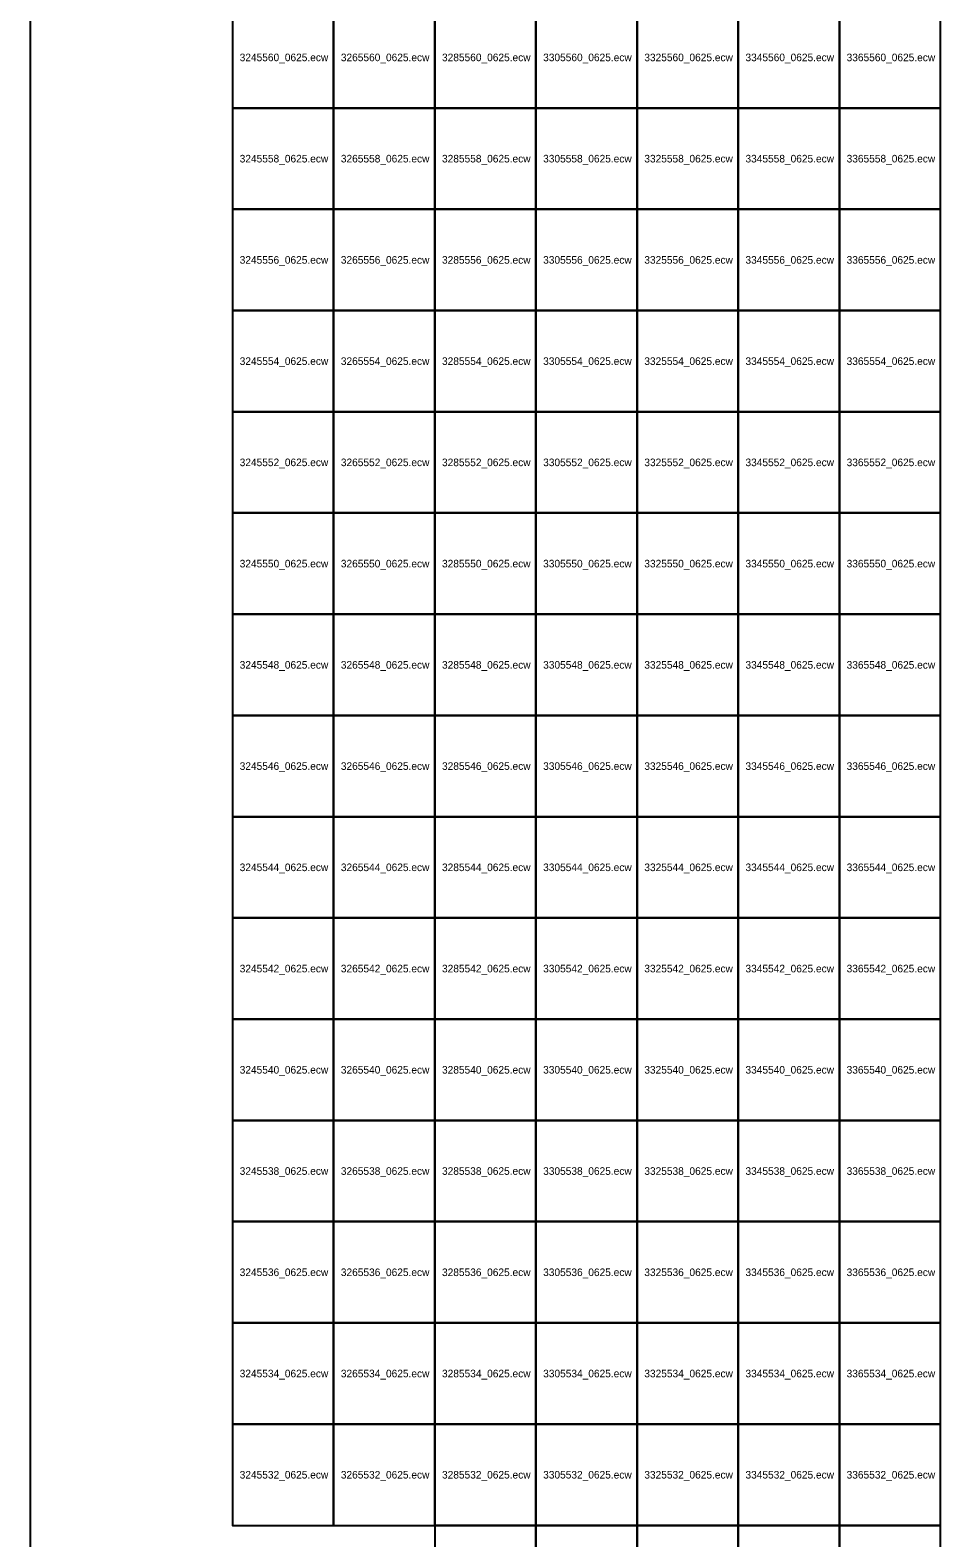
# Model space of a CAD drawing. Extents: x 107949 to 1196143, y 5299996 to 6786672.
# Drawn here: x 320002 to 337949, y 5531754 to 5561539 of the extents above; entities that cross this region are included whole.
import ezdxf

# ---------------------------------------------------------------- set-up
doc = ezdxf.new("R2010")
doc.units = 0
doc.layers.add('Raster_Image_Grids', color=7, linetype='Continuous')

msp = doc.modelspace()

# ---------------------------------------------------------------- linework, layer by layer
at = {"layer": 'Raster_Image_Grids'}
for points in [[(370002, 5580000), (320002, 5580000), (320002, 5530000), (370002, 5530000)], [(326002, 5562000), (324002, 5562000), (324002, 5560000), (326002, 5560000)], [(328002, 5562000), (326002, 5562000), (326002, 5560000), (328002, 5560000)], [(330002, 5562000), (328002, 5562000), (328002, 5560000), (330002, 5560000)], [(332002, 5562000), (330002, 5562000), (330002, 5560000), (332002, 5560000)], [(334002, 5562000), (332002, 5562000), (332002, 5560000), (334002, 5560000)], [(336002, 5562000), (334002, 5562000), (334002, 5560000), (336002, 5560000)], [(338002, 5562000), (336002, 5562000), (336002, 5560000), (338002, 5560000)], [(326002, 5560000), (324002, 5560000), (324002, 5558000), (326002, 5558000)], [(328002, 5560000), (326002, 5560000), (326002, 5558000), (328002, 5558000)], [(330002, 5560000), (328002, 5560000), (328002, 5558000), (330002, 5558000)], [(332002, 5560000), (330002, 5560000), (330002, 5558000), (332002, 5558000)], [(334002, 5560000), (332002, 5560000), (332002, 5558000), (334002, 5558000)], [(336002, 5560000), (334002, 5560000), (334002, 5558000), (336002, 5558000)], [(338002, 5560000), (336002, 5560000), (336002, 5558000), (338002, 5558000)], [(326002, 5558000), (324002, 5558000), (324002, 5556000), (326002, 5556000)], [(328002, 5558000), (326002, 5558000), (326002, 5556000), (328002, 5556000)], [(330002, 5558000), (328002, 5558000), (328002, 5556000), (330002, 5556000)], [(332002, 5558000), (330002, 5558000), (330002, 5556000), (332002, 5556000)], [(334002, 5558000), (332002, 5558000), (332002, 5556000), (334002, 5556000)], [(336002, 5558000), (334002, 5558000), (334002, 5556000), (336002, 5556000)], [(338002, 5558000), (336002, 5558000), (336002, 5556000), (338002, 5556000)], [(326002, 5556000), (324002, 5556000), (324002, 5554000), (326002, 5554000)], [(328002, 5556000), (326002, 5556000), (326002, 5554000), (328002, 5554000)], [(330002, 5556000), (328002, 5556000), (328002, 5554000), (330002, 5554000)], [(332002, 5556000), (330002, 5556000), (330002, 5554000), (332002, 5554000)], [(334002, 5556000), (332002, 5556000), (332002, 5554000), (334002, 5554000)], [(336002, 5556000), (334002, 5556000), (334002, 5554000), (336002, 5554000)], [(338002, 5556000), (336002, 5556000), (336002, 5554000), (338002, 5554000)], [(326002, 5554000), (324002, 5554000), (324002, 5552000), (326002, 5552000)], [(328002, 5554000), (326002, 5554000), (326002, 5552000), (328002, 5552000)], [(330002, 5554000), (328002, 5554000), (328002, 5552000), (330002, 5552000)], [(332002, 5554000), (330002, 5554000), (330002, 5552000), (332002, 5552000)], [(334002, 5554000), (332002, 5554000), (332002, 5552000), (334002, 5552000)], [(336002, 5554000), (334002, 5554000), (334002, 5552000), (336002, 5552000)], [(338002, 5554000), (336002, 5554000), (336002, 5552000), (338002, 5552000)], [(326002, 5552000), (324002, 5552000), (324002, 5550000), (326002, 5550000)], [(328002, 5552000), (326002, 5552000), (326002, 5550000), (328002, 5550000)], [(330002, 5552000), (328002, 5552000), (328002, 5550000), (330002, 5550000)], [(332002, 5552000), (330002, 5552000), (330002, 5550000), (332002, 5550000)], [(334002, 5552000), (332002, 5552000), (332002, 5550000), (334002, 5550000)], [(336002, 5552000), (334002, 5552000), (334002, 5550000), (336002, 5550000)], [(338002, 5552000), (336002, 5552000), (336002, 5550000), (338002, 5550000)], [(326002, 5550000), (324002, 5550000), (324002, 5548000), (326002, 5548000)], [(328002, 5550000), (326002, 5550000), (326002, 5548000), (328002, 5548000)], [(330002, 5550000), (328002, 5550000), (328002, 5548000), (330002, 5548000)], [(332002, 5550000), (330002, 5550000), (330002, 5548000), (332002, 5548000)], [(334002, 5550000), (332002, 5550000), (332002, 5548000), (334002, 5548000)], [(336002, 5550000), (334002, 5550000), (334002, 5548000), (336002, 5548000)], [(338002, 5550000), (336002, 5550000), (336002, 5548000), (338002, 5548000)], [(326002, 5548000), (324002, 5548000), (324002, 5546000), (326002, 5546000)], [(328002, 5548000), (326002, 5548000), (326002, 5546000), (328002, 5546000)], [(330002, 5548000), (328002, 5548000), (328002, 5546000), (330002, 5546000)], [(332002, 5548000), (330002, 5548000), (330002, 5546000), (332002, 5546000)], [(334002, 5548000), (332002, 5548000), (332002, 5546000), (334002, 5546000)], [(336002, 5548000), (334002, 5548000), (334002, 5546000), (336002, 5546000)], [(338002, 5548000), (336002, 5548000), (336002, 5546000), (338002, 5546000)], [(326002, 5546000), (324002, 5546000), (324002, 5544000), (326002, 5544000)], [(328002, 5546000), (326002, 5546000), (326002, 5544000), (328002, 5544000)], [(330002, 5546000), (328002, 5546000), (328002, 5544000), (330002, 5544000)], [(332002, 5546000), (330002, 5546000), (330002, 5544000), (332002, 5544000)], [(334002, 5546000), (332002, 5546000), (332002, 5544000), (334002, 5544000)], [(336002, 5546000), (334002, 5546000), (334002, 5544000), (336002, 5544000)], [(338002, 5546000), (336002, 5546000), (336002, 5544000), (338002, 5544000)], [(326002, 5544000), (324002, 5544000), (324002, 5542000), (326002, 5542000)], [(328002, 5544000), (326002, 5544000), (326002, 5542000), (328002, 5542000)], [(330002, 5544000), (328002, 5544000), (328002, 5542000), (330002, 5542000)], [(332002, 5544000), (330002, 5544000), (330002, 5542000), (332002, 5542000)], [(334002, 5544000), (332002, 5544000), (332002, 5542000), (334002, 5542000)], [(336002, 5544000), (334002, 5544000), (334002, 5542000), (336002, 5542000)], [(338002, 5544000), (336002, 5544000), (336002, 5542000), (338002, 5542000)], [(326002, 5542000), (324002, 5542000), (324002, 5540000), (326002, 5540000)], [(328002, 5542000), (326002, 5542000), (326002, 5540000), (328002, 5540000)], [(330002, 5542000), (328002, 5542000), (328002, 5540000), (330002, 5540000)], [(332002, 5542000), (330002, 5542000), (330002, 5540000), (332002, 5540000)], [(334002, 5542000), (332002, 5542000), (332002, 5540000), (334002, 5540000)], [(336002, 5542000), (334002, 5542000), (334002, 5540000), (336002, 5540000)], [(338002, 5542000), (336002, 5542000), (336002, 5540000), (338002, 5540000)], [(326002, 5540000), (324002, 5540000), (324002, 5538000), (326002, 5538000)], [(328002, 5540000), (326002, 5540000), (326002, 5538000), (328002, 5538000)], [(330002, 5540000), (328002, 5540000), (328002, 5538000), (330002, 5538000)], [(332002, 5540000), (330002, 5540000), (330002, 5538000), (332002, 5538000)], [(334002, 5540000), (332002, 5540000), (332002, 5538000), (334002, 5538000)], [(336002, 5540000), (334002, 5540000), (334002, 5538000), (336002, 5538000)], [(338002, 5540000), (336002, 5540000), (336002, 5538000), (338002, 5538000)], [(326002, 5538000), (324002, 5538000), (324002, 5536000), (326002, 5536000)], [(328002, 5538000), (326002, 5538000), (326002, 5536000), (328002, 5536000)], [(330002, 5538000), (328002, 5538000), (328002, 5536000), (330002, 5536000)], [(332002, 5538000), (330002, 5538000), (330002, 5536000), (332002, 5536000)], [(334002, 5538000), (332002, 5538000), (332002, 5536000), (334002, 5536000)], [(336002, 5538000), (334002, 5538000), (334002, 5536000), (336002, 5536000)], [(338002, 5538000), (336002, 5538000), (336002, 5536000), (338002, 5536000)], [(326002, 5536000), (324002, 5536000), (324002, 5534000), (326002, 5534000)], [(328002, 5536000), (326002, 5536000), (326002, 5534000), (328002, 5534000)], [(330002, 5536000), (328002, 5536000), (328002, 5534000), (330002, 5534000)], [(332002, 5536000), (330002, 5536000), (330002, 5534000), (332002, 5534000)], [(334002, 5536000), (332002, 5536000), (332002, 5534000), (334002, 5534000)], [(336002, 5536000), (334002, 5536000), (334002, 5534000), (336002, 5534000)], [(338002, 5536000), (336002, 5536000), (336002, 5534000), (338002, 5534000)], [(326002, 5534000), (324002, 5534000), (324002, 5532000), (326002, 5532000)], [(328002, 5534000), (326002, 5534000), (326002, 5532000), (328002, 5532000)], [(330002, 5534000), (328002, 5534000), (328002, 5532000), (330002, 5532000)], [(332002, 5534000), (330002, 5534000), (330002, 5532000), (332002, 5532000)], [(334002, 5534000), (332002, 5534000), (332002, 5532000), (334002, 5532000)], [(336002, 5534000), (334002, 5534000), (334002, 5532000), (336002, 5532000)], [(338002, 5534000), (336002, 5534000), (336002, 5532000), (338002, 5532000)], [(330002, 5532000), (328002, 5532000), (328002, 5530000), (330002, 5530000)], [(332002, 5532000), (330002, 5532000), (330002, 5530000), (332002, 5530000)], [(334002, 5532000), (332002, 5532000), (332002, 5530000), (334002, 5530000)], [(336002, 5532000), (334002, 5532000), (334002, 5530000), (336002, 5530000)], [(338002, 5532000), (336002, 5532000), (336002, 5530000), (338002, 5530000)]]:
    msp.add_lwpolyline(points, close=True, dxfattribs=at)

# ---------------------------------------------------------------- texts
for s, p in [('3245560_0625.ecw', (324145.404, 5560925)), ('3265560_0625.ecw', (326145.404, 5560925)), ('3285560_0625.ecw', (328145.404, 5560925)), ('3305560_0625.ecw', (330145.404, 5560925)), ('3325560_0625.ecw', (332145.404, 5560925)), ('3345560_0625.ecw', (334145.404, 5560925)), ('3365560_0625.ecw', (336145.404, 5560925)), ('3245558_0625.ecw', (324145.404, 5558925)), ('3265558_0625.ecw', (326145.404, 5558925)), ('3285558_0625.ecw', (328145.404, 5558925)), ('3305558_0625.ecw', (330145.404, 5558925)), ('3325558_0625.ecw', (332145.404, 5558925)), ('3345558_0625.ecw', (334145.404, 5558925)), ('3365558_0625.ecw', (336145.404, 5558925)), ('3245556_0625.ecw', (324145.404, 5556925)), ('3265556_0625.ecw', (326145.404, 5556925)), ('3285556_0625.ecw', (328145.404, 5556925)), ('3305556_0625.ecw', (330145.404, 5556925)), ('3325556_0625.ecw', (332145.404, 5556925)), ('3345556_0625.ecw', (334145.404, 5556925)), ('3365556_0625.ecw', (336145.404, 5556925)), ('3245554_0625.ecw', (324145.404, 5554925)), ('3265554_0625.ecw', (326145.404, 5554925)), ('3285554_0625.ecw', (328145.404, 5554925)), ('3305554_0625.ecw', (330145.404, 5554925)), ('3325554_0625.ecw', (332145.404, 5554925)), ('3345554_0625.ecw', (334145.404, 5554925)), ('3365554_0625.ecw', (336145.404, 5554925)), ('3245552_0625.ecw', (324145.404, 5552925)), ('3265552_0625.ecw', (326145.404, 5552925)), ('3285552_0625.ecw', (328145.404, 5552925)), ('3305552_0625.ecw', (330145.404, 5552925)), ('3325552_0625.ecw', (332145.404, 5552925)), ('3345552_0625.ecw', (334145.404, 5552925)), ('3365552_0625.ecw', (336145.404, 5552925)), ('3245550_0625.ecw', (324145.404, 5550925)), ('3265550_0625.ecw', (326145.404, 5550925)), ('3285550_0625.ecw', (328145.404, 5550925)), ('3305550_0625.ecw', (330145.404, 5550925)), ('3325550_0625.ecw', (332145.404, 5550925)), ('3345550_0625.ecw', (334145.404, 5550925)), ('3365550_0625.ecw', (336145.404, 5550925)), ('3245548_0625.ecw', (324145.404, 5548925)), ('3265548_0625.ecw', (326145.404, 5548925)), ('3285548_0625.ecw', (328145.404, 5548925)), ('3305548_0625.ecw', (330145.404, 5548925)), ('3325548_0625.ecw', (332145.404, 5548925)), ('3345548_0625.ecw', (334145.404, 5548925)), ('3365548_0625.ecw', (336145.404, 5548925)), ('3245546_0625.ecw', (324145.404, 5546925)), ('3265546_0625.ecw', (326145.404, 5546925)), ('3285546_0625.ecw', (328145.404, 5546925)), ('3305546_0625.ecw', (330145.404, 5546925)), ('3325546_0625.ecw', (332145.404, 5546925)), ('3345546_0625.ecw', (334145.404, 5546925)), ('3365546_0625.ecw', (336145.404, 5546925)), ('3245544_0625.ecw', (324145.404, 5544925)), ('3265544_0625.ecw', (326145.404, 5544925)), ('3285544_0625.ecw', (328145.404, 5544925)), ('3305544_0625.ecw', (330145.404, 5544925)), ('3325544_0625.ecw', (332145.404, 5544925)), ('3345544_0625.ecw', (334145.404, 5544925)), ('3365544_0625.ecw', (336145.404, 5544925)), ('3245542_0625.ecw', (324145.404, 5542925)), ('3265542_0625.ecw', (326145.404, 5542925)), ('3285542_0625.ecw', (328145.404, 5542925)), ('3305542_0625.ecw', (330145.404, 5542925)), ('3325542_0625.ecw', (332145.404, 5542925)), ('3345542_0625.ecw', (334145.404, 5542925)), ('3365542_0625.ecw', (336145.404, 5542925)), ('3245540_0625.ecw', (324145.404, 5540925)), ('3265540_0625.ecw', (326145.404, 5540925)), ('3285540_0625.ecw', (328145.404, 5540925)), ('3305540_0625.ecw', (330145.404, 5540925)), ('3325540_0625.ecw', (332145.404, 5540925)), ('3345540_0625.ecw', (334145.404, 5540925)), ('3365540_0625.ecw', (336145.404, 5540925)), ('3245538_0625.ecw', (324145.404, 5538925)), ('3265538_0625.ecw', (326145.404, 5538925)), ('3285538_0625.ecw', (328145.404, 5538925)), ('3305538_0625.ecw', (330145.404, 5538925)), ('3325538_0625.ecw', (332145.404, 5538925)), ('3345538_0625.ecw', (334145.404, 5538925)), ('3365538_0625.ecw', (336145.404, 5538925)), ('3245536_0625.ecw', (324145.404, 5536925)), ('3265536_0625.ecw', (326145.404, 5536925)), ('3285536_0625.ecw', (328145.404, 5536925)), ('3305536_0625.ecw', (330145.404, 5536925)), ('3325536_0625.ecw', (332145.404, 5536925)), ('3345536_0625.ecw', (334145.404, 5536925)), ('3365536_0625.ecw', (336145.404, 5536925)), ('3245534_0625.ecw', (324145.404, 5534925)), ('3265534_0625.ecw', (326145.404, 5534925)), ('3285534_0625.ecw', (328145.404, 5534925)), ('3305534_0625.ecw', (330145.404, 5534925)), ('3325534_0625.ecw', (332145.404, 5534925)), ('3345534_0625.ecw', (334145.404, 5534925)), ('3365534_0625.ecw', (336145.404, 5534925)), ('3245532_0625.ecw', (324145.404, 5532925)), ('3265532_0625.ecw', (326145.404, 5532925)), ('3285532_0625.ecw', (328145.404, 5532925)), ('3305532_0625.ecw', (330145.404, 5532925)), ('3325532_0625.ecw', (332145.404, 5532925)), ('3345532_0625.ecw', (334145.404, 5532925)), ('3365532_0625.ecw', (336145.404, 5532925))]:
    msp.add_text(s, height=150, dxfattribs=at).set_placement(p)

doc.saveas('drawing.dxf')
